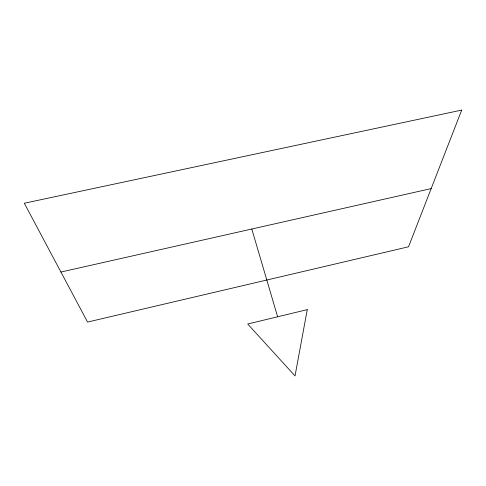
<?xml version="1.0" encoding="UTF-8"?>
<svg xmlns="http://www.w3.org/2000/svg" width="486" height="486" viewBox="0 0 486 486"><rect width="100%" height="100%" fill="white"/><g stroke="black" fill="none" stroke-linecap="round" stroke-linejoin="round"><path stroke-width="0.73" d="M60.926 272.038L431.173 188.586M251.791 229.015L277.627 316.787M307.261 309.643L295.026 375.915L247.69 324.004L307.261 309.643M461.7 110.085L408.544 246.785L87.565 322.066L24.3 203.233L461.7 110.085"/></g></svg>
